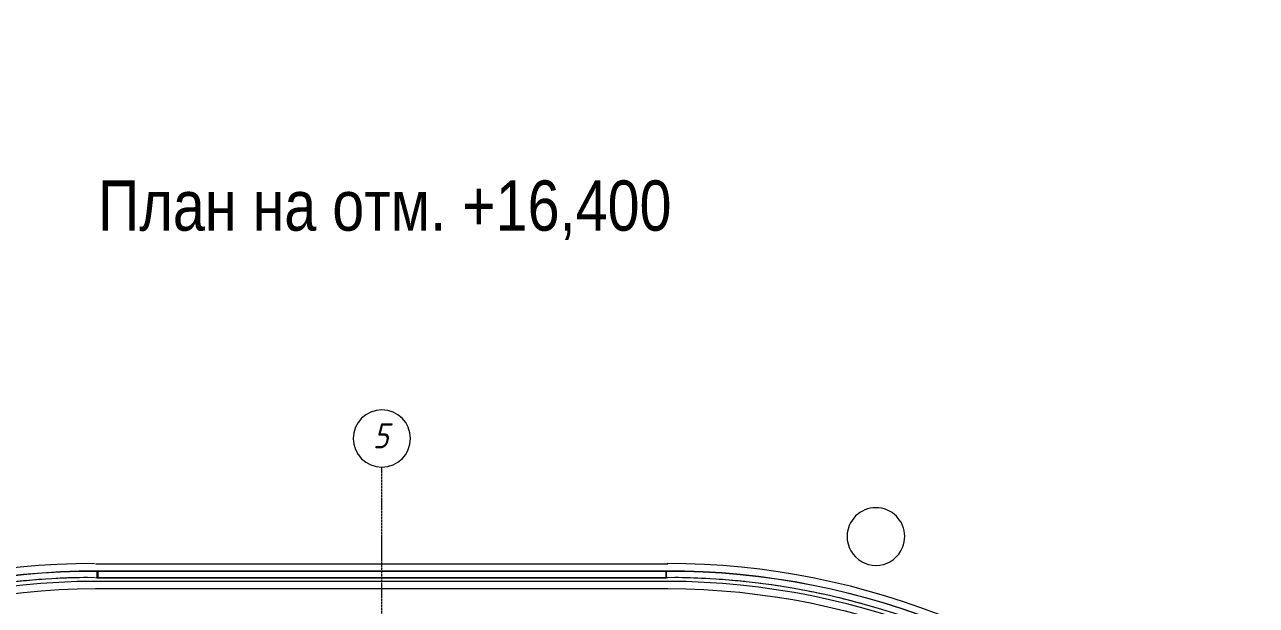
# Model space of a CAD drawing. Header units: millimetres. Extents: x 223 to 163467, y -12002 to 99672.
# Drawn here: x 95294 to 103883, y 7812 to 11862 of the extents above; entities that cross this region are included whole.
import ezdxf

# ---------------------------------------------------------------- set-up
doc = ezdxf.new("R2010")
doc.units = ezdxf.units.MM
doc.linetypes.add('ADSK_Линия сетки', pattern=[21, 12, -3, 3, -3])
for name, color, linetype, lineweight in [('A-ANNO-DIMS', 7, 'Continuous', 9), ('G-ANNO-TEXT', 7, 'Continuous', 9), ('S-GRID', 7, 'Continuous', 9), ('S-GRID-IDEN', 7, 'Continuous', 9)]:
    doc.layers.add(name, color=color, linetype=linetype, lineweight=lineweight)
for name, color, linetype in [('PDF _A-AREA', 7, 'Continuous'), ('PDF _I-WALL', 7, 'Continuous'), ('PDF _S-BEAM', 7, 'Continuous'), ('PDF _S-GRID-IDEN', 7, 'Continuous'), ('PDF _Ограждение', 7, 'Continuous')]:
    doc.layers.add(name, color=color, linetype=linetype)
doc.styles.add('GOST Common_I', font='ARIALN.TTF', dxfattribs={"height": 175})
doc.styles.add('GOST Common_I_2', font='ARIALN.TTF', dxfattribs={"height": 175})
doc.styles.add('GOST Common_I_6', font='ARIALN.TTF', dxfattribs={"height": 125})
doc.dimstyles.new('Диагональ_-_Gost_2_5мм', dxfattribs={"dimscale": 304.8, "dimtxt": 125.714375, "dimasz": 0.492126, "dimexe": 0.393701, "dimexo": 0.246063, "dimgap": 0.287073, "dimtad": 1, "dimdec": 0, "dimzin": 0, "dimdsep": 46, "dimtxsty": 'GOST Common_I_6', "dimsah": 1, "dimcen": 0.09, "dimdle": 0.393701, "dimazin": 0, "dimtfac": 1, "dimtdec": 4, "dimtix": 1, "dimtmove": 0, "dimatfit": 3, "dimfxl": 1, "dimtvp": 1, "dimtfill": 1, "dimtolj": 1, "dimtzin": 0, "dimarcsym": 2})

# ---------------------------------------------------------------- blocks, each defined once
blk = doc.blocks.new('Ось сетки - D8-489723-1 этаж')
at = {"layer": 'S-GRID-IDEN'}
for start, end in [(360, 180), (180, 360)]:
    blk.add_arc((0, 0), 4, start, end, dxfattribs=at)
blk = doc.blocks.new('*D340')
at = {"layer": 'A-ANNO-DIMS', "color": 0, "lineweight": -2, "transparency": 16777216}
for p, q in [((81110.1, 13595.1), (81311.7, 13796.7)), ((86612.7, 11315.9), (86612.7, 11600.9))]:
    blk.add_line(p, q, dxfattribs=at)
blk.add_arc((86612.7, 19097.7), 7616.7, 226.12837, 268.87163, dxfattribs=at)
at = {"layer": 'A-ANNO-DIMS', "color": 0, "transparency": 16777216}
for points in [[(81316.4, 13588.9), (81351.4, 13624.6), (81226.8, 13711.8)], [(86462.9, 11507.4), (86462.4, 11457.4), (86612.7, 11480.9)]]:
    blk.add_solid(points, dxfattribs=at)
at = {"layer": 'Defpoints', "color": 0, "transparency": 16777216}
for p in [(86612.7, 19097.7), (81057.1, 13542.1), (82804.3, 12501.4), (86612.7, 11240.9)]:
    blk.add_point(p, dxfattribs=at)
at = {"layer": 'A-ANNO-DIMS', "color": 0, "transparency": 16777216, "insert": (83755.3, 12199.3), "char_height": 125, "width": 588.088, "attachment_point": 5, "rotation": 337.5, "style": 'GOST Common_I_6', "bg_fill": 3, "box_fill_scale": 1.1, "bg_fill_color": 256, "bg_fill_true_color": 13158600, "bg_fill_transparency": 0}
blk.add_mtext('\\A1;45.00°', dxfattribs=at)
blk = doc.blocks.new('оси')
at = {"layer": 'S-GRID', "linetype": 'ADSK_Линия сетки'}
blk.add_line((86612.7, 19097.7), (86612.7, 27920.3), dxfattribs=at)
at = {"layer": 'S-GRID-IDEN', "xscale": 49.99999999999996, "yscale": 49.99999999999996, "zscale": 49.99999999999996}
blk.add_blockref('Ось сетки - D8-489723-1 этаж', (86612.7, 28120.3), dxfattribs=at)
at = {"layer": 'S-GRID-IDEN', "insert": (86551.8, 28228), "char_height": 175, "width": 140.696, "attachment_point": 1, "rotation": 359.25878, "style": 'GOST Common_I'}
blk.add_mtext('\\fGOST Common|b0|i1|c204|p34|;\\W.9;5', dxfattribs=at)
at = {"layer": 'A-ANNO-DIMS'}
dim = blk.add_angular_dim_3p(base=(82804.3, 12501.4), center=(86612.7, 19097.7), p1=(81057.1, 13542.1), p2=(86612.7, 11240.9), dimstyle='Диагональ_-_Gost_2_5мм', override={"dimpost": '<>', "dimfxl": 6013.290219}, dxfattribs=at)
dim.commit()
dim.dimension.update_dxf_attribs({"geometry": '*D340', "text_midpoint": (83755.3, 12199.3)})

msp = doc.modelspace()

# ---------------------------------------------------------------- linework, layer by layer
at = {"layer": 'PDF _A-AREA', "lineweight": 15}
for centre, radius, start, end in [((95781.6, 2864.3), 5141.8, 94.10362, 96.02054), ((95781.6, 2865), 5141.2, 90.56024, 92.97181), ((99773.7, 2865), 5141.1, 87.01713, 89.40126), ((99773.8, 2866.2), 5139.9, 83.97372, 85.93531), ((99773.7, 2864.7), 5141.5, 80.91981, 82.75447), ((99773.5, 2863.7), 5142.5, 77.83829, 79.65063), ((99773.8, 2865.1), 5141.1, 74.72355, 76.58583)]:
    msp.add_arc(centre, radius, start, end, dxfattribs=at)
at = {"layer": 'PDF _I-WALL', "lineweight": 15}
for points in [[(95787.1, 8102), (99779, 8102)], [(99779, 8004.7), (95787.1, 8004.7)]]:
    msp.add_lwpolyline(points, dxfattribs=at)
for centre, radius, start, end in [((95781.6, 2864.8), 5238.7, 90, 135.0824), ((99773.7, 2864.8), 5238.7, 44.9176, 90), ((95781.6, 2864.8), 5141.3, 90, 135.08239), ((99773.7, 2864.8), 5141.3, 44.91761, 90)]:
    msp.add_arc(centre, radius, start, end, dxfattribs=at)
at = {"layer": 'PDF _S-BEAM', "lineweight": 15}
for points in [[(92108.4, 6514.6, 0.19895), (89665.8, 592.2, -0.198356), (92104.1, 6518.8, -0.20117), (95804, 8051.2, 0.199969), (92108.4, 6518.8)], [(103457.8, 6514.6), (103432.4, 6489.2), (103462, 6514.6, 0.201155), (99766.3, 8051.2, -0.201493), (103462, 6518.8)]]:
    msp.add_lwpolyline(points, format="xyb", dxfattribs=at)
for points in [[(95799.8, 8051.2), (99766.3, 8051.2)], [(99766.3, 8047), (99766.3, 8008.9)]]:
    msp.add_lwpolyline(points, close=True, dxfattribs=at)
for points in [[(95799.8, 8008.9), (95799.8, 8047)], [(99766.3, 8004.7), (95799.8, 8004.7), (99766.3, 8004.7)], [(95804, 8047), (95804, 8008.9)]]:
    msp.add_lwpolyline(points, dxfattribs=at)
at = {"layer": 'PDF _S-GRID-IDEN', "lineweight": 15}
msp.add_lwpolyline([(101044.2, 8369, 1), (101415.8, 8215.1, 1)], format="xyb", close=True, dxfattribs=at)
at = {"layer": 'PDF _Ограждение', "lineweight": 15}
for points in [[(105828.4, 604.9, 0.197924), (103402.7, 6476.5, 0.197639), (99779, 7979.3), (95787.1, 7979.3, 0.197875), (92167.6, 6476.5, 0.198519), (89737.7, 604.9), (89737.7, -698.9, 0.19779)], [(95782.8, -8022.5, -0.1985), (92201.5, -6532.4, -0.198841), (89788.5, -698.9), (89788.5, 604.9, -0.198833), (92201.5, 6438.4, -0.198246), (95787.1, 7928.5), (99779, 7928.5, -0.198719), (103364.6, 6438.4, -0.198841), (105777.6, 604.9), (105777.6, -698.9, -0.198833), (103364.6, -6532.4, -0.19907), (99779, -8022.5), (99482.7, -8022.5)]]:
    msp.add_lwpolyline(points, format="xyb", dxfattribs=at)

# ---------------------------------------------------------------- texts
at = {"layer": 'G-ANNO-TEXT', "insert": (95804.6, 10774.9), "char_height": 350, "width": 3947.471, "attachment_point": 1, "style": 'GOST Common_I_2'}
msp.add_mtext('План на отм. +16,400', dxfattribs=at)

# ---------------------------------------------------------------- next in the draw order: block references
at = {"lineweight": 15}
msp.add_blockref('оси', (21318.3, 233.9), dxfattribs=at)

# ---------------------------------------------------------------- next in the draw order: block references
msp.add_blockref('оси', (11172.5, -19144.7), dxfattribs=at)

doc.saveas('drawing.dxf')
